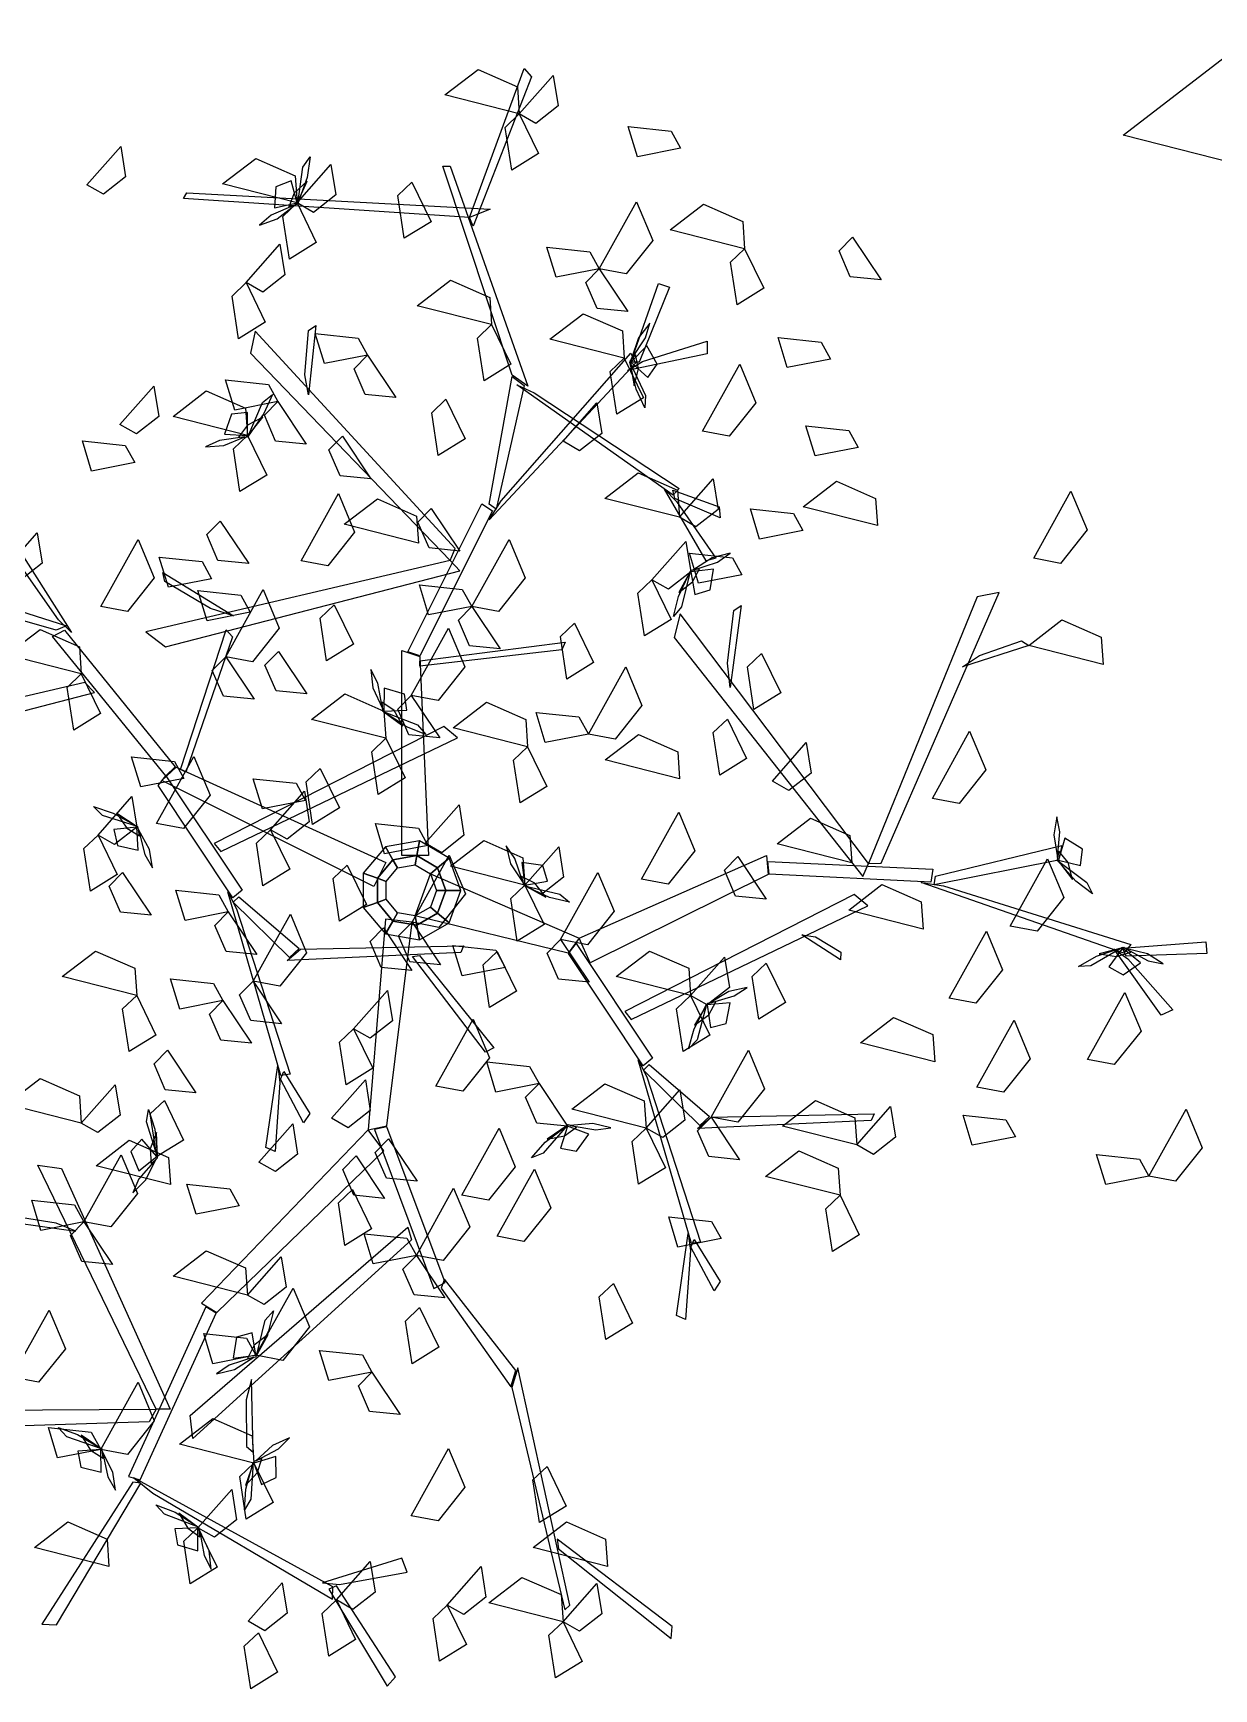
# Model space of a CAD drawing. Extents: x -1763 to 1877, y -723 to 1291.
# Drawn here: x 1120.5 to 1220.5, y 901.8 to 1042 of the extents above; entities that cross this region are included whole.
import ezdxf

# ---------------------------------------------------------------- set-up
doc = ezdxf.new("R2010")
doc.units = 0
doc.header["$MEASUREMENT"] = 0
doc.layers.get('0').update_dxf_attribs({"linetype": 'CONTINUOUS'})
doc.layers.add('LSTREEDC', color=3, linetype='CONTINUOUS')

# ---------------------------------------------------------------- blocks, each defined once
blk = doc.blocks.new('A3E24G')
at = {"color": 72, "linetype": 'Continuous'}
for points in [[(0.07795, 0.54775, 0.67745), (0.02546, 0.56109, 0.67039), (0.04889, 0.57912, 0.66733), (0.07659, 0.56692, 0.67239)], [(0.07795, 0.54775, 0.67745), (0.10184, 0.57483, 0.66011), (0.1053, 0.55334, 0.66135), (0.08965, 0.54107, 0.6719)], [(0.07795, 0.54775, 0.64245), (0.09152, 0.51986, 0.63531), (0.07259, 0.50814, 0.6607), (0.06801, 0.53823, 0.65679)], [(0.19175, 0.52352, 0.79743), (0.16131, 0.51754, 0.79029), (0.15483, 0.53884, 0.81568), (0.18509, 0.53556, 0.81177)], [(-0.22727, 0.49772, 0.90534), (-0.20338, 0.5248, 0.888), (-0.19992, 0.50332, 0.88924), (-0.21556, 0.49104, 0.89979)], [(-0.07893, 0.485, 0.67745), (-0.13142, 0.49834, 0.67039), (-0.10799, 0.51636, 0.66733), (-0.08028, 0.50417, 0.67239)], [(-0.07893, 0.485, 0.67745), (-0.05504, 0.51207, 0.66011), (-0.05158, 0.49059, 0.66135), (-0.06722, 0.47831, 0.6719)], [(0.00209, 0.49959, 0.72043), (0.01567, 0.4717, 0.71329), (-0.00326, 0.45998, 0.73868), (-0.00784, 0.49008, 0.73477)], [(-0.07893, 0.485, 0.67745), (-0.06536, 0.4571, 0.67031), (-0.08429, 0.44539, 0.6957), (-0.08886, 0.47548, 0.69179)], [(0.13438, 0.43846, 0.59345), (0.16071, 0.48578, 0.58639), (0.17214, 0.45852, 0.58333), (0.15326, 0.43486, 0.58839)], [(0.23697, 0.45264, 0.79043), (0.18449, 0.46599, 0.78337), (0.20792, 0.48401, 0.78031), (0.23562, 0.47182, 0.78537)], [(0.31313, 0.46077, 0.67143), (0.33319, 0.43074, 0.65409), (0.31154, 0.4329, 0.65533), (0.30368, 0.45116, 0.66588)], [(-0.11488, 0.42873, 0.83769), (-0.09099, 0.4558, 0.82035), (-0.08753, 0.43432, 0.82159), (-0.10317, 0.42204, 0.83214)], [(0.13438, 0.43846, 0.59345), (0.10394, 0.43247, 0.58631), (0.09746, 0.45377, 0.6117), (0.12773, 0.45049, 0.60779)], [(0.23697, 0.45264, 0.82543), (0.25055, 0.42475, 0.81829), (0.23162, 0.41304, 0.84368), (0.22704, 0.44313, 0.83977)], [(0.13438, 0.43846, 0.59345), (0.15444, 0.40843, 0.57611), (0.13279, 0.41058, 0.57735), (0.12493, 0.42885, 0.5879)], [(0.0584, 0.3991, 0.80345), (0.00592, 0.41244, 0.79639), (0.02934, 0.43046, 0.79333), (0.05705, 0.41827, 0.79839)], [(-0.11488, 0.42873, 0.75369), (-0.1013, 0.40083, 0.74655), (-0.12023, 0.38912, 0.77194), (-0.12481, 0.41921, 0.76803)], [(0.15201, 0.37543, 0.71245), (0.09953, 0.38878, 0.70539), (0.12296, 0.4068, 0.70233), (0.15066, 0.39461, 0.70739)], [(0.0584, 0.3991, 0.71245), (0.07198, 0.3712, 0.70531), (0.05305, 0.35949, 0.7307), (0.04847, 0.38958, 0.72679)], [(-0.02921, 0.37762, 0.86582), (-0.05965, 0.37163, 0.85869), (-0.06613, 0.39293, 0.88407), (-0.03587, 0.38966, 0.88016)], [(0.29752, 0.37473, 0.70643), (0.26708, 0.36874, 0.69929), (0.2606, 0.39004, 0.72468), (0.29087, 0.38677, 0.72077)], [(-0.02921, 0.37762, 0.86582), (-0.00915, 0.34759, 0.84848), (-0.03081, 0.34974, 0.84972), (-0.03867, 0.36801, 0.86027)], [(0.15201, 0.37543, 0.76845), (0.16559, 0.34754, 0.76131), (0.14666, 0.33583, 0.7867), (0.14208, 0.36592, 0.78279)], [(0.20718, 0.32395, 0.77643), (0.23351, 0.37127, 0.76937), (0.24493, 0.34401, 0.76631), (0.22606, 0.32035, 0.77137)], [(-0.09245, 0.34484, 0.59345), (-0.12289, 0.33886, 0.58631), (-0.12937, 0.36016, 0.6117), (-0.0991, 0.35688, 0.60779)], [(-0.20392, 0.32863, 0.80345), (-0.18003, 0.3557, 0.78611), (-0.17656, 0.33422, 0.78735), (-0.19221, 0.32195, 0.7979)], [(-0.11391, 0.32091, 0.80345), (-0.16639, 0.33426, 0.79639), (-0.14296, 0.35228, 0.79333), (-0.11526, 0.34008, 0.79839)], [(-0.09245, 0.34484, 0.59345), (-0.07239, 0.31482, 0.57611), (-0.09404, 0.31697, 0.57735), (-0.1019, 0.33523, 0.5879)], [(0.02605, 0.34643, 0.90069), (0.03963, 0.31853, 0.89355), (0.0207, 0.30682, 0.91894), (0.01612, 0.33691, 0.91503)], [(0.10881, 0.3168, 0.71245), (0.1327, 0.34387, 0.69511), (0.13616, 0.32239, 0.69635), (0.12051, 0.31012, 0.7069)], [(0.31707, 0.31249, 0.67143), (0.28663, 0.30651, 0.66429), (0.28015, 0.3278, 0.68968), (0.31041, 0.32453, 0.68577)], [(-0.11391, 0.32091, 0.80345), (-0.10033, 0.29302, 0.79631), (-0.11926, 0.2813, 0.8217), (-0.12384, 0.3114, 0.81779)], [(-0.04691, 0.32035, 0.67143), (-0.02685, 0.29032, 0.65409), (-0.04851, 0.29247, 0.65533), (-0.05637, 0.31074, 0.66588)], [(-0.19344, 0.30181, 0.41073), (-0.22387, 0.29583, 0.4036), (-0.23035, 0.31712, 0.42898), (-0.20009, 0.31385, 0.42508)], [(0.1909, 0.26317, 0.90534), (0.13841, 0.27652, 0.89828), (0.16184, 0.29454, 0.89522), (0.18955, 0.28234, 0.90028)], [(0.1909, 0.26317, 0.90534), (0.21479, 0.29025, 0.888), (0.21825, 0.26877, 0.88924), (0.2026, 0.25649, 0.89979)], [(0.33076, 0.25732, 0.75543), (0.27828, 0.27067, 0.74837), (0.30171, 0.28869, 0.74531), (0.32941, 0.2765, 0.75037)], [(0.44092, 0.23428, 0.84269), (0.46725, 0.2816, 0.83563), (0.47868, 0.25434, 0.83257), (0.4598, 0.23068, 0.83763)], [(-0.07602, 0.23257, 0.86582), (-0.04969, 0.27989, 0.85876), (-0.03826, 0.25263, 0.8557), (-0.05714, 0.22897, 0.86076)], [(0.00684, 0.24491, 0.79043), (-0.04565, 0.25825, 0.78337), (-0.02222, 0.27628, 0.78031), (0.00549, 0.26408, 0.78537)], [(0.01584, 0.26943, 0.67143), (0.0359, 0.2394, 0.65409), (0.01424, 0.24155, 0.65533), (0.00638, 0.25982, 0.66588)], [(0.27798, 0.25385, 0.70643), (0.24754, 0.24787, 0.69929), (0.24106, 0.26917, 0.72468), (0.27132, 0.26589, 0.72077)], [(-0.13312, 0.26055, 0.49429), (-0.11305, 0.23053, 0.47696), (-0.13471, 0.23268, 0.4782), (-0.14257, 0.25094, 0.48874)], [(-0.28609, 0.22525, 0.90534), (-0.2622, 0.25233, 0.888), (-0.25873, 0.23084, 0.88924), (-0.27438, 0.21857, 0.89979)], [(-0.21744, 0.2003, 0.62845), (-0.1911, 0.24763, 0.62139), (-0.17968, 0.22037, 0.61833), (-0.19856, 0.1967, 0.62339)], [(0.04437, 0.2003, 0.59345), (0.0707, 0.24763, 0.58639), (0.08213, 0.22037, 0.58333), (0.06325, 0.1967, 0.58839)], [(0.17156, 0.21907, 0.71245), (0.19545, 0.24614, 0.69511), (0.19891, 0.22466, 0.69635), (0.18327, 0.21239, 0.7069)], [(0.23495, 0.22262, 0.67143), (0.20451, 0.21663, 0.66429), (0.19803, 0.23793, 0.68968), (0.2283, 0.23466, 0.68577)], [(-0.13925, 0.21985, 0.68445), (-0.16969, 0.21387, 0.67731), (-0.17617, 0.23516, 0.7027), (-0.14591, 0.23189, 0.69879)], [(0.17156, 0.21907, 0.71245), (0.18513, 0.19117, 0.70531), (0.1662, 0.17946, 0.7307), (0.16162, 0.20955, 0.72679)], [(0.04437, 0.2003, 0.69845), (0.01393, 0.19432, 0.69131), (0.00745, 0.21562, 0.7167), (0.03771, 0.21234, 0.71279)], [(-0.11199, 0.19619, 0.62845), (-0.14243, 0.1902, 0.62131), (-0.14891, 0.2115, 0.6467), (-0.11865, 0.20823, 0.64279)], [(-0.12925, 0.16483, 0.79482), (-0.10292, 0.21215, 0.78776), (-0.09149, 0.18489, 0.7847), (-0.11037, 0.16123, 0.78976)], [(-0.05271, 0.20152, 0.90534), (-0.03914, 0.17362, 0.8982), (-0.05807, 0.16191, 0.92359), (-0.06265, 0.192, 0.91968)], [(0.04437, 0.2003, 0.59345), (0.06443, 0.17028, 0.57611), (0.04278, 0.17243, 0.57735), (0.03491, 0.1907, 0.5879)], [(0.48993, 0.15943, 0.92669), (0.43744, 0.17277, 0.91963), (0.46087, 0.19079, 0.91657), (0.48858, 0.1786, 0.92163)], [(0.11683, 0.18859, 0.90534), (0.13041, 0.1607, 0.8982), (0.11147, 0.14898, 0.92359), (0.1069, 0.17908, 0.91968)], [(-0.23118, 0.15271, 0.67745), (-0.28366, 0.16606, 0.67039), (-0.26023, 0.18408, 0.66733), (-0.23253, 0.17189, 0.67239)], [(0.00168, 0.13755, 0.71945), (0.02801, 0.18487, 0.71239), (0.03944, 0.15761, 0.70933), (0.02056, 0.13395, 0.71439)], [(-0.09211, 0.16859, 0.34773), (-0.07205, 0.13856, 0.3304), (-0.0937, 0.14071, 0.33164), (-0.10156, 0.15898, 0.34219)], [(0.2488, 0.16717, 0.79043), (0.26238, 0.13928, 0.78329), (0.24345, 0.12756, 0.80868), (0.23887, 0.15766, 0.80477)], [(-0.12925, 0.16483, 0.81582), (-0.10919, 0.1348, 0.79848), (-0.13085, 0.13695, 0.79972), (-0.13871, 0.15522, 0.81027)], [(0.12666, 0.11029, 0.62845), (0.153, 0.15761, 0.62139), (0.16442, 0.13035, 0.61833), (0.14554, 0.10669, 0.62339)], [(-0.23118, 0.15271, 0.67745), (-0.2176, 0.12482, 0.67031), (-0.23653, 0.11311, 0.6957), (-0.24111, 0.1432, 0.69179)], [(-0.01623, 0.10732, 0.90534), (-0.06872, 0.12066, 0.89828), (-0.04529, 0.13869, 0.89522), (-0.01759, 0.12649, 0.90028)], [(0.00168, 0.13755, 0.48145), (0.02174, 0.10753, 0.46411), (0.00008, 0.10968, 0.46535), (-0.00778, 0.12794, 0.4759)], [(0.08383, 0.10129, 0.80882), (0.03135, 0.11463, 0.80176), (0.05478, 0.13266, 0.7987), (0.08248, 0.12046, 0.80376)], [(0.12666, 0.11029, 0.44645), (0.09623, 0.10431, 0.43931), (0.08975, 0.1256, 0.4647), (0.12001, 0.12233, 0.46079)], [(-0.56888, 0.09357, 0.77382), (-0.62136, 0.10692, 0.76676), (-0.59793, 0.12494, 0.7637), (-0.57023, 0.11275, 0.76876)], [(0.22477, 0.12084, 0.80882), (0.23834, 0.09294, 0.80168), (0.21941, 0.08123, 0.82707), (0.21483, 0.11132, 0.82316)], [(0.36941, 0.06488, 0.86582), (0.39574, 0.1122, 0.85876), (0.40717, 0.08494, 0.8557), (0.38829, 0.06128, 0.86076)], [(0.1911, 0.07864, 0.67745), (0.13862, 0.09199, 0.67039), (0.16205, 0.11001, 0.66733), (0.18975, 0.09782, 0.67239)], [(-0.01623, 0.10732, 0.90534), (-0.00266, 0.07943, 0.8982), (-0.02159, 0.06771, 0.92359), (-0.02617, 0.09781, 0.91968)], [(0.25652, 0.07716, 0.79043), (0.28041, 0.10423, 0.77309), (0.28387, 0.08275, 0.77433), (0.26823, 0.07047, 0.78488)], [(0.08383, 0.10129, 0.73882), (0.09741, 0.0734, 0.73168), (0.07848, 0.06168, 0.75707), (0.0739, 0.09178, 0.75316)], [(-0.1588, 0.07891, 0.55845), (-0.18924, 0.07293, 0.55131), (-0.19572, 0.09423, 0.5767), (-0.16545, 0.09095, 0.57279)], [(-0.17801, 0.0472, 0.31273), (-0.15167, 0.09452, 0.30568), (-0.14025, 0.06726, 0.30262), (-0.15913, 0.0436, 0.30768)], [(-0.06265, 0.08602, 0.43173), (-0.04907, 0.05813, 0.4246), (-0.068, 0.04641, 0.44998), (-0.07258, 0.07651, 0.44608)], [(-0.0729, 0.06348, 0.62845), (-0.10334, 0.0575, 0.62131), (-0.10982, 0.0788, 0.6467), (-0.07956, 0.07552, 0.64279)], [(-0.09762, 0.04281, 0.43173), (-0.07373, 0.06989, 0.4144), (-0.07027, 0.04841, 0.41564), (-0.08592, 0.03613, 0.42619)], [(-0.21935, 0.03904, 0.64245), (-0.19546, 0.06612, 0.62511), (-0.19199, 0.04463, 0.62635), (-0.20764, 0.03236, 0.6369)], [(0.01154, 0.03325, 0.90534), (0.03543, 0.06033, 0.888), (0.03889, 0.03884, 0.88924), (0.02325, 0.02657, 0.89979)], [(0.16413, 0.00794, 0.70643), (0.19046, 0.05526, 0.69937), (0.20188, 0.028, 0.69631), (0.18301, 0.00434, 0.70137)], [(0.31249, 0.01949, 0.67745), (0.26, 0.03284, 0.67039), (0.28343, 0.05086, 0.66733), (0.31114, 0.03866, 0.67239)], [(0.01333, 0.03177, 0.34773), (-0.01711, 0.02578, 0.3406), (-0.02359, 0.04708, 0.36598), (0.00668, 0.04381, 0.36208)], [(-0.09762, 0.04281, 0.43173), (-0.08405, 0.01492, 0.4246), (-0.10298, 0.00321, 0.44998), (-0.10756, 0.0333, 0.44608)], [(-0.21935, 0.03904, 0.83845), (-0.20577, 0.01115, 0.83131), (-0.2247, -0.00057, 0.8567), (-0.22928, 0.02952, 0.85279)], [(0.08189, 0.00372, 0.43173), (0.0294, 0.01707, 0.42468), (0.05283, 0.03509, 0.42162), (0.08053, 0.02289, 0.42668)], [(0.08189, 0.00372, 0.43173), (0.10578, 0.0308, 0.4144), (0.10924, 0.00932, 0.41564), (0.09359, -0.00296, 0.42619)], [(0.00222, -0.02247, 0.31269), (0.02855, 0.02485, 0.30564), (0.03997, -0.00241, 0.30258), (0.02109, -0.02607, 0.30763)], [(0.23211, 0.02388, 0.69845), (0.25217, -0.00615, 0.68111), (0.23051, -0.004, 0.68235), (0.22265, 0.01427, 0.6929)], [(0.42444, -0.02513, 0.86582), (0.45078, 0.02219, 0.85876), (0.4622, -0.00507, 0.8557), (0.44332, -0.02873, 0.86076)], [(-0.0435, 0.01782, 0.90534), (-0.02992, -0.01007, 0.8982), (-0.04885, -0.02179, 0.92359), (-0.05343, 0.00831, 0.91968)], [(-0.20201, 0.01256, 0.59345), (-0.18194, -0.01747, 0.57611), (-0.2036, -0.01531, 0.57735), (-0.21146, 0.00295, 0.5879)], [(0.10712, -0.03476, 0.48145), (0.13345, 0.01256, 0.47439), (0.14488, -0.0147, 0.47133), (0.126, -0.03836, 0.47639)], [(0.08189, 0.00372, 0.43173), (0.09546, -0.02417, 0.4246), (0.07653, -0.03589, 0.44998), (0.07195, -0.00579, 0.44608)], [(0.3629, -0.02732, 0.80345), (0.31041, -0.01397, 0.79639), (0.33384, 0.00405, 0.79333), (0.36155, -0.00814, 0.79839)], [(-0.12742, -0.01522, 0.44645), (-0.15786, -0.0212, 0.43931), (-0.16434, 0.0001, 0.4647), (-0.13408, -0.00318, 0.46079)], [(-0.12742, -0.01522, 0.55845), (-0.10736, -0.04524, 0.54111), (-0.12902, -0.04309, 0.54235), (-0.13688, -0.02482, 0.5529)], [(-0.10997, -0.06402, 0.49429), (-0.08364, -0.01669, 0.48724), (-0.07221, -0.04396, 0.48417), (-0.09109, -0.06762, 0.48923)], [(0.00222, -0.02247, 0.27769), (0.02228, -0.0525, 0.26036), (0.00062, -0.05035, 0.2616), (-0.00724, -0.03208, 0.27215)], [(-0.01787, -0.02653, 0.59345), (0.00219, -0.05656, 0.57611), (-0.01946, -0.05441, 0.57735), (-0.02732, -0.03614, 0.5879)], [(0.38124, -0.07605, 0.86582), (0.40757, -0.02873, 0.85876), (0.419, -0.05599, 0.8557), (0.40012, -0.07965, 0.86076)], [(0.10712, -0.03476, 0.59345), (0.12718, -0.06479, 0.57611), (0.10553, -0.06264, 0.57735), (0.09766, -0.04437, 0.5879)], [(0.06803, -0.05431, 0.59345), (0.03759, -0.06029, 0.58631), (0.03111, -0.03899, 0.6117), (0.06137, -0.04227, 0.60779)], [(-0.19209, -0.07412, 0.71245), (-0.24457, -0.06078, 0.70539), (-0.22114, -0.04276, 0.70233), (-0.19344, -0.05495, 0.70739)], [(0.06234, -0.04309, 0.39673), (0.07592, -0.07098, 0.3896), (0.05698, -0.08269, 0.41498), (0.05241, -0.0526, 0.41108)], [(0.19882, -0.07412, 0.67745), (0.14633, -0.06078, 0.67039), (0.16976, -0.04276, 0.66733), (0.19747, -0.05495, 0.67239)], [(0.19882, -0.07412, 0.67745), (0.22271, -0.04705, 0.66011), (0.22617, -0.06853, 0.66135), (0.21053, -0.0808, 0.6719)], [(0.25222, -0.05125, 0.98469), (0.2658, -0.07914, 0.97755), (0.24687, -0.09086, 1.00294), (0.24229, -0.06076, 0.99903)], [(-0.1312, -0.07779, 0.80273), (-0.16164, -0.08378, 0.7956), (-0.16812, -0.06248, 0.82098), (-0.13785, -0.06576, 0.81708)], [(-0.10997, -0.06402, 0.49429), (-0.08991, -0.09404, 0.47696), (-0.11156, -0.09189, 0.4782), (-0.11943, -0.07362, 0.48874)], [(-0.03899, -0.09761, 0.39673), (-0.0151, -0.07053, 0.3794), (-0.01163, -0.09202, 0.38064), (-0.02728, -0.10429, 0.39119)], [(0.47896, -0.11926, 0.86582), (0.5053, -0.07194, 0.85876), (0.51672, -0.0992, 0.8557), (0.49784, -0.12286, 0.86076)], [(-0.19209, -0.07412, 0.64245), (-0.17851, -0.10202, 0.63531), (-0.19744, -0.11373, 0.6607), (-0.20202, -0.08364, 0.65679)], [(0.19882, -0.07412, 0.67745), (0.21239, -0.10202, 0.67031), (0.19346, -0.11373, 0.6957), (0.18888, -0.08364, 0.69179)], [(-0.1312, -0.07779, 0.34773), (-0.11114, -0.10782, 0.3304), (-0.13279, -0.10567, 0.33164), (-0.14066, -0.0874, 0.34219)], [(0.37113, -0.12093, 0.78245), (0.31864, -0.10759, 0.77539), (0.34207, -0.08956, 0.77233), (0.36977, -0.10176, 0.77739)], [(0.01913, -0.13808, 0.49429), (0.04546, -0.09076, 0.48724), (0.05689, -0.11802, 0.48417), (0.03801, -0.14169, 0.48923)], [(0.40078, -0.13881, 0.86582), (0.42712, -0.09149, 0.85876), (0.43854, -0.11875, 0.8557), (0.41966, -0.14241, 0.86076)], [(-0.03899, -0.09761, 0.39673), (-0.02541, -0.1255, 0.3896), (-0.04434, -0.13722, 0.41498), (-0.04892, -0.10712, 0.41108)], [(-0.17029, -0.11277, 0.83773), (-0.15023, -0.1428, 0.8204), (-0.17188, -0.14064, 0.82164), (-0.17975, -0.12238, 0.83219)], [(0.21323, -0.15997, 0.83839), (0.23957, -0.11265, 0.83134), (0.25099, -0.13991, 0.82828), (0.23211, -0.16357, 0.83333)], [(0.09185, -0.13631, 0.87339), (0.06141, -0.14229, 0.86626), (0.05493, -0.121, 0.89164), (0.08519, -0.12427, 0.88774)], [(-0.23118, -0.16414, 0.83845), (-0.28366, -0.15079, 0.83139), (-0.26023, -0.13277, 0.82833), (-0.23253, -0.14497, 0.83339)], [(-0.0546, -0.16075, 0.88739), (-0.03071, -0.13368, 0.87006), (-0.02724, -0.15516, 0.8713), (-0.04289, -0.16744, 0.88185)], [(-0.23118, -0.16414, 0.64245), (-0.20729, -0.13706, 0.62511), (-0.20382, -0.15854, 0.62635), (-0.21947, -0.17082, 0.6369)], [(0.09185, -0.13631, 0.83839), (0.11191, -0.16633, 0.82106), (0.09025, -0.16418, 0.8223), (0.08239, -0.14592, 0.83285)], [(0.16744, -0.16774, 0.67745), (0.11496, -0.15439, 0.67039), (0.13839, -0.13637, 0.66733), (0.16609, -0.14857, 0.67239)], [(0.16744, -0.16774, 0.67745), (0.19133, -0.14066, 0.66011), (0.1948, -0.16215, 0.66135), (0.17915, -0.17442, 0.6719)], [(-0.17254, -0.14819, 0.71245), (-0.15897, -0.17609, 0.70531), (-0.1779, -0.1878, 0.7307), (-0.18248, -0.15771, 0.72679)], [(0.31609, -0.17957, 0.78245), (0.26361, -0.16623, 0.77539), (0.28703, -0.1482, 0.77233), (0.31474, -0.1604, 0.77739)], [(0.31609, -0.17957, 0.80345), (0.33998, -0.15249, 0.78611), (0.34344, -0.17398, 0.78735), (0.3278, -0.18625, 0.7979)], [(0.52217, -0.20156, 0.86582), (0.5485, -0.15424, 0.85876), (0.55993, -0.1815, 0.8557), (0.54105, -0.20516, 0.86076)], [(0.21323, -0.15997, 0.83839), (0.2333, -0.19, 0.82106), (0.21164, -0.18784, 0.8223), (0.20378, -0.16958, 0.83285)], [(0.42804, -0.17378, 0.83082), (0.39761, -0.17977, 0.82369), (0.39113, -0.15847, 0.84907), (0.42139, -0.16175, 0.84516)], [(-0.10585, -0.19174, 0.43173), (-0.08196, -0.16466, 0.4144), (-0.0785, -0.18614, 0.41564), (-0.09414, -0.19842, 0.42619)], [(0.03733, -0.21501, 0.87339), (0.06366, -0.16769, 0.86634), (0.07508, -0.19495, 0.86328), (0.05621, -0.21861, 0.86833)], [(0.16744, -0.16774, 0.67745), (0.18102, -0.19563, 0.67031), (0.16209, -0.20735, 0.6957), (0.15751, -0.17725, 0.69179)], [(-0.01427, -0.17518, 0.55845), (0.00579, -0.20521, 0.54111), (-0.01586, -0.20306, 0.54235), (-0.02372, -0.18479, 0.5529)], [(-0.16827, -0.20756, 0.81039), (-0.22075, -0.19422, 0.80334), (-0.19733, -0.17619, 0.80028), (-0.16962, -0.18839, 0.80533)], [(0.30426, -0.21506, 0.80345), (0.25178, -0.20172, 0.79639), (0.2752, -0.18369, 0.79333), (0.30291, -0.19589, 0.79839)], [(-0.22927, -0.23382, 0.62845), (-0.20293, -0.1865, 0.62139), (-0.19151, -0.21376, 0.61833), (-0.21039, -0.23742, 0.62339)], [(0.52217, -0.20156, 0.86582), (0.49173, -0.20755, 0.85869), (0.48525, -0.18625, 0.88407), (0.51552, -0.18952, 0.88016)], [(-0.03725, -0.18723, 0.83839), (-0.01719, -0.21726, 0.82106), (-0.03885, -0.21511, 0.8223), (-0.04671, -0.19684, 0.83285)], [(0.06234, -0.24404, 0.49429), (0.08867, -0.19672, 0.48724), (0.1001, -0.22398, 0.48417), (0.08122, -0.24764, 0.48923)], [(-0.11971, -0.22251, 0.55845), (-0.15015, -0.22849, 0.55131), (-0.15663, -0.20719, 0.5767), (-0.12636, -0.21047, 0.57279)], [(0.00528, -0.25748, 0.62845), (0.03161, -0.21016, 0.62139), (0.04304, -0.23742, 0.61833), (0.02416, -0.26108, 0.62339)], [(-0.03984, -0.21095, 0.67745), (-0.02627, -0.23884, 0.67031), (-0.0452, -0.25055, 0.6957), (-0.04977, -0.22046, 0.69179)], [(0.30426, -0.21506, 0.80345), (0.31784, -0.24295, 0.79631), (0.29891, -0.25467, 0.8217), (0.29433, -0.22457, 0.81779)], [(-0.22927, -0.23382, 0.62845), (-0.2597, -0.23981, 0.62131), (-0.26618, -0.21851, 0.6467), (-0.23592, -0.22178, 0.64279)], [(0.22028, -0.24565, 0.71945), (0.18984, -0.25164, 0.71231), (0.18336, -0.23034, 0.7377), (0.21362, -0.23362, 0.73379)], [(-0.22927, -0.23382, 0.69845), (-0.2092, -0.26385, 0.68111), (-0.23086, -0.2617, 0.68235), (-0.23872, -0.24343, 0.6929)], [(0.00528, -0.25748, 0.55845), (-0.02516, -0.26347, 0.55131), (-0.03164, -0.24217, 0.5767), (-0.00138, -0.24545, 0.57279)], [(-0.11391, -0.28553, 0.67745), (-0.16639, -0.27219, 0.67039), (-0.14296, -0.25416, 0.66733), (-0.11526, -0.26636, 0.67239)], [(-0.11391, -0.28553, 0.80345), (-0.09002, -0.25845, 0.78611), (-0.08655, -0.27994, 0.78735), (-0.1022, -0.29221, 0.7979)], [(0.00528, -0.25748, 0.73345), (0.02534, -0.28751, 0.71611), (0.00368, -0.28536, 0.71735), (-0.00418, -0.26709, 0.7279)], [(0.1443, -0.2773, 0.80345), (0.15787, -0.30519, 0.79631), (0.13894, -0.31691, 0.8217), (0.13436, -0.28681, 0.81779)], [(-0.10788, -0.32795, 0.59345), (-0.08155, -0.28063, 0.58639), (-0.07012, -0.30789, 0.58333), (-0.089, -0.33155, 0.58839)], [(0.00759, -0.29426, 0.67745), (0.02117, -0.32215, 0.67031), (0.00224, -0.33387, 0.6957), (-0.00234, -0.30377, 0.69179)], [(-0.28019, -0.34338, 0.55845), (-0.25386, -0.29606, 0.55139), (-0.24243, -0.32332, 0.54833), (-0.26131, -0.34698, 0.55339)], [(-0.10788, -0.32795, 0.59345), (-0.13832, -0.33394, 0.58631), (-0.1448, -0.31264, 0.6117), (-0.11453, -0.31591, 0.60779)], [(-0.0261, -0.33978, 0.69845), (-0.05654, -0.34577, 0.69131), (-0.06302, -0.32447, 0.7167), (-0.03275, -0.32774, 0.71279)], [(-0.0261, -0.33978, 0.59345), (-0.00604, -0.36981, 0.57611), (-0.02769, -0.36766, 0.57735), (-0.03555, -0.34939, 0.5879)], [(-0.21744, -0.39431, 0.71945), (-0.1911, -0.34698, 0.71239), (-0.17968, -0.37424, 0.70933), (-0.19856, -0.39791, 0.71439)], [(-0.10935, -0.40396, 0.56545), (-0.16183, -0.39062, 0.55839), (-0.1384, -0.37259, 0.55533), (-0.1107, -0.38479, 0.56039)], [(-0.21744, -0.39431, 0.59345), (-0.24787, -0.40029, 0.58631), (-0.25435, -0.37899, 0.6117), (-0.22409, -0.38227, 0.60779)], [(0.00168, -0.44111, 0.71945), (0.02801, -0.39379, 0.71239), (0.03944, -0.42105, 0.70933), (0.02056, -0.44471, 0.71439)], [(-0.10935, -0.40396, 0.80345), (-0.09577, -0.43185, 0.79631), (-0.1147, -0.44357, 0.8217), (-0.11928, -0.41347, 0.81779)], [(0.09749, -0.40641, 0.67745), (0.11107, -0.4343, 0.67031), (0.09214, -0.44601, 0.6957), (0.08756, -0.41592, 0.69179)], [(-0.14888, -0.44961, 0.71245), (-0.12499, -0.42253, 0.69511), (-0.12153, -0.44402, 0.69635), (-0.13717, -0.45629, 0.7069)], [(-0.21163, -0.47687, 0.67745), (-0.26412, -0.46353, 0.67039), (-0.24069, -0.44551, 0.66733), (-0.21298, -0.4577, 0.67239)], [(0.14018, -0.47687, 0.67745), (0.0877, -0.46353, 0.67039), (0.11113, -0.44551, 0.66733), (0.13883, -0.4577, 0.67239)], [(-0.14888, -0.44961, 0.64245), (-0.13531, -0.47751, 0.63531), (-0.15424, -0.48922, 0.6607), (-0.15882, -0.45913, 0.65679)], [(-0.05116, -0.50054, 0.67745), (-0.02727, -0.47346, 0.66011), (-0.0238, -0.49494, 0.66135), (-0.03945, -0.50722, 0.6719)], [(0.02702, -0.50414, 0.67745), (0.05092, -0.47706, 0.66011), (0.05438, -0.49854, 0.66135), (0.03873, -0.51082, 0.6719)], [(0.10881, -0.51597, 0.67745), (0.05632, -0.50262, 0.67039), (0.07975, -0.4846, 0.66733), (0.10746, -0.49679, 0.67239)], [(-0.11334, -0.51557, 0.90534), (-0.08944, -0.48849, 0.888), (-0.08598, -0.50997, 0.88924), (-0.10163, -0.52225, 0.89979)], [(0.10881, -0.51597, 0.80345), (0.1327, -0.48889, 0.78611), (0.13616, -0.51037, 0.78735), (0.12051, -0.52265, 0.7979)], [(-0.05116, -0.50054, 0.67745), (-0.03758, -0.52843, 0.67031), (-0.05651, -0.54014, 0.6957), (-0.06109, -0.51005, 0.69179)], [(0.02702, -0.50414, 0.78245), (0.0406, -0.53203, 0.77531), (0.02167, -0.54374, 0.8007), (0.01709, -0.51365, 0.79679)], [(0.10881, -0.51597, 0.80345), (0.12238, -0.54386, 0.79631), (0.10345, -0.55557, 0.8217), (0.09887, -0.52548, 0.81779)], [(-0.10619, -0.52368, 0.64245), (-0.09262, -0.55157, 0.63531), (-0.11155, -0.56329, 0.6607), (-0.11613, -0.5332, 0.65679)]]:
    blk.add_3dface(points, dxfattribs=at)
at = {"color": 34, "linetype": 'Continuous'}
for points in [[(0.04288, 0.4747, 0.80086), (0.08134, 0.57984, 0.90601), (0.08646, 0.5738, 0.89996), (0.04545, 0.46866, 0.79482)], [(0.07279, 0.36351, 0.68968), (0.02408, 0.51095, 0.83712), (0.02921, 0.51095, 0.83712), (0.0839, 0.35566, 0.68182)], [(0.04288, 0.4747, 0.80086), (-0.15905, 0.48799, 0.87085), (-0.15676, 0.49196, 0.87314), (0.05745, 0.48059, 0.80094)], [(0.15654, 0.37257, 0.63053), (0.17619, 0.42812, 0.72674), (0.18388, 0.42555, 0.7223), (0.16252, 0.37257, 0.63053)], [(-0.07334, 0.36376, 0.62876), (-0.07077, 0.39507, 0.66607), (-0.06565, 0.39837, 0.67), (-0.07077, 0.34948, 0.61174)], [(0.03263, 0.24112, 0.53937), (-0.10837, 0.39442, 0.64672), (-0.11179, 0.37902, 0.63593), (0.02921, 0.23272, 0.53349)], [(0.16477, 0.37303, 0.62959), (0.21054, 0.38748, 0.61938), (0.21054, 0.37838, 0.61301), (0.15433, 0.36665, 0.62976)], [(0.0651, 0.27472, 0.5629), (0.15654, 0.37902, 0.63593), (0.15995, 0.37202, 0.63103), (0.05655, 0.26142, 0.55358)], [(0.05655, 0.27241, 0.56164), (0.07279, 0.3626, 0.69044), (0.08134, 0.35623, 0.68134), (0.06168, 0.26898, 0.55674)], [(0.08848, 0.35109, 0.68968), (0.19086, 0.28344, 0.78722), (0.18642, 0.27874, 0.78067), (0.07621, 0.35671, 0.67724)], [(-0.24733, 0.19081, 0.41935), (-0.30966, 0.27943, 0.53265), (-0.3012, 0.28088, 0.52932), (-0.23799, 0.18192, 0.4063)], [(0.18894, 0.27442, 0.77954), (0.21663, 0.23437, 0.77342), (0.20972, 0.23256, 0.76491), (0.18029, 0.28294, 0.77806)], [(0.18618, 0.28221, 0.78033), (0.21899, 0.27051, 0.88764), (0.21966, 0.26273, 0.88269), (0.1877, 0.27643, 0.78033)], [(-0.0007, 0.16831, 0.48839), (0.05143, 0.27262, 0.56143), (0.05912, 0.26772, 0.558), (0.00785, 0.16551, 0.48643)], [(0.02921, 0.23272, 0.53349), (-0.18556, 0.18246, 0.61258), (-0.17185, 0.17178, 0.60464), (0.03599, 0.2255, 0.52915)], [(-0.24881, 0.18346, 0.41446), (-0.36901, 0.218, 0.51113), (-0.35618, 0.22307, 0.50864), (-0.24166, 0.18659, 0.41335)], [(-0.14009, 0.1989, 0.60022), (-0.17232, 0.21788, 0.63153), (-0.17354, 0.22422, 0.63483), (-0.12372, 0.19358, 0.58594)], [(0.33336, 0.01931, 0.789), (0.41656, 0.21025, 0.89635), (0.40109, 0.20715, 0.88557), (0.32429, 0.01903, 0.78312)], [(0.2249, 0.1602, 0.84985), (0.22923, 0.19735, 0.88116), (0.23454, 0.20103, 0.88446), (0.22666, 0.14308, 0.83557)], [(0.32429, 0.01903, 0.78312), (0.19148, 0.19514, 0.86222), (0.18726, 0.17828, 0.85427), (0.32044, 0.00991, 0.77879)], [(-0.17146, 0.08092, 0.35959), (-0.25137, 0.17915, 0.4134), (-0.24308, 0.1836, 0.41087), (-0.16487, 0.08717, 0.35814)], [(-0.16111, 0.0853, 0.3552), (-0.12903, 0.1839, 0.36598), (-0.12454, 0.17879, 0.36157), (-0.15735, 0.08342, 0.35226)], [(0.40268, 0.16581, 0.87839), (0.43236, 0.17613, 0.91571), (0.43744, 0.17277, 0.91963), (0.39066, 0.15769, 0.86137)], [(0.00785, 0.16189, 0.48281), (0.11039, 0.17518, 0.4961), (0.10783, 0.16974, 0.49066), (0.00785, 0.15826, 0.47918)], [(-0.00497, 0.02472, 0.34564), (-0.00497, 0.16914, 0.49006), (0.00785, 0.16491, 0.48583), (0.01383, 0.02472, 0.34564)], [(-0.2286, 0.14675, 0.39715), (-0.44337, 0.09648, 0.47624), (-0.42966, 0.08581, 0.46829), (-0.22182, 0.13953, 0.39281)], [(-0.1327, 0.02733, 0.42767), (0.03436, 0.10762, 0.57104), (0.02469, 0.11563, 0.55663), (-0.13734, 0.03312, 0.41981)], [(-0.02471, 0.00277, 0.24393), (-0.17436, 0.07759, 0.36108), (-0.16424, 0.08686, 0.35765), (-0.01631, 0.01958, 0.24393)], [(-0.17146, 0.08092, 0.35959), (-0.11769, 0.00014, 0.45713), (-0.12432, -0.00534, 0.45255), (-0.17693, 0.07399, 0.35697)], [(0.00555, 0.02455, 0.1), (0.00739, 0.03496), (-0.01653, 0.03074), (-0.01124, 0.02159, 0.1)], [(0.02032, 0.01602, 0.1), (0.02842, 0.02282), (0.00739, 0.03496), (0.00555, 0.02455, 0.1)], [(-0.01124, 0.02159, 0.1), (-0.01653, 0.03074), (-0.03215, 0.01214), (-0.02221, 0.00852, 0.1)], [(0.37165, 0.01007, 0.81127), (0.46071, 0.03169, 0.94008), (0.45833, 0.0213, 0.93097), (0.37059, 0.004, 0.80637)], [(0.00439, 0.01797, 0.4), (0.00555, 0.02455, 0.1), (-0.01124, 0.02159, 0.1), (-0.00791, 0.01581, 0.4)], [(0.01521, 0.01173, 0.4), (0.02032, 0.01602, 0.1), (0.00555, 0.02455, 0.1), (0.00439, 0.01797, 0.4)], [(0.12024, -0.03381, 0.59527), (0.25232, 0.02459, 0.73969), (0.25364, 0.01116, 0.73546), (0.12784, -0.051, 0.59527)], [(-0.00791, 0.01581, 0.4), (-0.01124, 0.02159, 0.1), (-0.02221, 0.00852, 0.1), (-0.01594, 0.00624, 0.4)], [(0.02615, -0.00001, 0.1), (0.03673, -0.00001), (0.02842, 0.02282), (0.02032, 0.01602, 0.1)], [(0.2533, 0.02035, 0.73803), (0.36977, 0.01485, 0.81106), (0.3684, 0.00583, 0.80763), (0.25419, 0.0114, 0.73607)], [(0.01948, -0.00001, 0.4), (0.02615, -0.00001, 0.1), (0.02032, 0.01602, 0.1), (0.01521, 0.01173, 0.4)], [(-0.02221, 0.00852, 0.1), (-0.03215, 0.01214), (-0.03215, -0.01215), (-0.02221, -0.00853, 0.1)], [(0.01521, 0.01173, 0.4), (0.12024, -0.03381, 0.59527), (0.11232, -0.04432, 0.59009), (0.00439, -0.01799, 0.4)], [(-0.01594, 0.00624, 0.4), (-0.02221, 0.00852, 0.1), (-0.02221, -0.00853, 0.1), (-0.01594, -0.00625, 0.4)], [(0.37722, 0.00319, 0.81253), (0.50959, -0.03826, 0.88557), (0.50457, -0.04422, 0.88066), (0.3616, 0.00563, 0.80322)], [(-0.12172, -0.01303, 0.45909), (-0.08385, -0.12976, 0.55663), (-0.09026, -0.13067, 0.55009), (-0.12781, -0.001, 0.44665)], [(0.01521, -0.01174, 0.4), (0.02032, -0.01603, 0.1), (0.02615, -0.00001, 0.1), (0.01948, -0.00001, 0.4)], [(0.02032, -0.01603, 0.1), (0.02842, -0.02283), (0.03673, -0.00001), (0.02615, -0.00001, 0.1)], [(0.15694, -0.09115, 0.66153), (0.32399, -0.01086, 0.8049), (0.31432, -0.00285, 0.79049), (0.15229, -0.08536, 0.65367)], [(-0.12, -0.00445, 0.45728), (-0.07739, -0.04105, 0.60503), (-0.08432, -0.04733, 0.5946), (-0.12395, -0.00831, 0.45166)], [(-0.02221, -0.00853, 0.1), (-0.03215, -0.01215), (-0.01653, -0.03076), (-0.01124, -0.0216, 0.1)], [(-0.01594, -0.00625, 0.4), (-0.02221, -0.00853, 0.1), (-0.01124, -0.0216, 0.1), (-0.00791, -0.01582, 0.4)], [(0.00439, -0.01799, 0.4), (0.00555, -0.02456, 0.1), (0.02032, -0.01603, 0.1), (0.01521, -0.01174, 0.4)], [(-0.00791, -0.01582, 0.4), (-0.01124, -0.0216, 0.1), (0.00555, -0.02456, 0.1), (0.00439, -0.01799, 0.4)], [(0.00555, -0.02456, 0.1), (0.00739, -0.03497), (0.02842, -0.02283), (0.02032, -0.01603, 0.1)], [(-0.01645, -0.02032, 0.31335), (-0.02865, -0.169, 0.45286), (-0.01557, -0.16611, 0.44832), (0.00222, -0.02247, 0.31269)], [(-0.01124, -0.0216, 0.1), (-0.01653, -0.03076), (0.00739, -0.03497), (0.00555, -0.02456, 0.1)], [(0.28698, -0.03281, 0.77961), (0.30477, -0.04348, 0.82376), (0.30468, -0.04904, 0.82841), (0.27736, -0.03135, 0.75948)], [(0.11817, -0.03757, 0.59345), (0.17194, -0.11835, 0.69099), (0.16531, -0.12382, 0.68641), (0.11271, -0.04449, 0.59083)], [(0.50369, -0.04087, 0.88016), (0.56244, -0.03639, 0.97637), (0.5632, -0.04446, 0.97193), (0.5061, -0.04634, 0.88016)], [(-0.0764, -0.04149, 0.60453), (0.03865, -0.03911, 0.78511), (0.03658, -0.0438, 0.78511), (-0.08597, -0.0494, 0.59491)], [(0.50744, -0.04822, 0.87923), (0.53917, -0.08423, 0.86901), (0.53084, -0.08791, 0.86264), (0.49738, -0.04125, 0.8794)], [(0.0076, -0.04594, 0.74071), (0.06004, -0.11118, 0.86948), (0.05406, -0.11414, 0.86208), (0.00266, -0.04655, 0.73331)], [(0.16792, -0.13152, 0.69295), (0.20578, -0.24825, 0.79049), (0.19938, -0.24915, 0.78395), (0.16183, -0.11948, 0.68052)], [(-0.09098, -0.13562, 0.54896), (-0.0943, -0.18419, 0.54283), (-0.10083, -0.18131, 0.53432), (-0.09243, -0.12356, 0.54747)], [(0.16963, -0.12293, 0.69114), (0.21225, -0.15953, 0.8389), (0.20532, -0.16581, 0.82846), (0.16569, -0.12679, 0.68552)], [(-0.08827, -0.12781, 0.54975), (-0.06993, -0.15741, 0.65705), (-0.07425, -0.16391, 0.6521), (-0.09069, -0.13328, 0.54975)], [(0.21323, -0.15997, 0.83839), (0.32828, -0.1576, 1.01897), (0.32621, -0.16228, 1.01897), (0.20366, -0.16788, 0.82877)], [(-0.02865, -0.169, 0.45286), (-0.14634, -0.29128, 0.56649), (-0.13546, -0.29768, 0.56011), (-0.01776, -0.18365, 0.44838)], [(-0.02437, -0.1686, 0.45107), (0.0176, -0.28079, 0.51877), (0.0257, -0.27668, 0.51524), (-0.01562, -0.16673, 0.44891)], [(-0.17833, -0.36585, 0.58911), (-0.26186, -0.19376, 0.72443), (-0.24522, -0.1962, 0.71537), (-0.16852, -0.36587, 0.58457)], [(-0.24891, -0.23469, 0.69899), (-0.28306, -0.22925, 0.73339), (-0.28893, -0.23278, 0.73576), (-0.23508, -0.24032, 0.68233)], [(0.00189, -0.24656, 0.49843), (-0.15247, -0.38658, 0.60554), (-0.15442, -0.3705, 0.5954), (-0.00071, -0.23761, 0.49295)], [(0.19866, -0.2541, 0.78282), (0.19533, -0.30268, 0.7767), (0.1888, -0.29979, 0.76818), (0.1972, -0.24204, 0.78134)], [(0.20136, -0.24629, 0.78361), (0.21971, -0.27589, 0.89092), (0.21538, -0.28239, 0.88596), (0.19894, -0.25176, 0.78361)], [(0.0229, -0.28066, 0.51896), (0.07192, -0.35011, 0.65224), (0.07543, -0.33877, 0.64479), (0.02517, -0.27421, 0.51506)], [(-0.14319, -0.29366, 0.56402), (-0.19797, -0.41345, 0.60377), (-0.18952, -0.41573, 0.59949), (-0.13595, -0.2982, 0.56059)], [(0.07267, -0.35071, 0.65153), (0.10997, -0.50761, 0.79239), (0.11366, -0.50421, 0.79344), (0.07681, -0.3367, 0.64576)], [(-0.11471, -0.35948, 0.58739), (-0.11462, -0.39223, 0.62354), (-0.10979, -0.39623, 0.62718), (-0.11104, -0.34497, 0.57077)], [(-0.1832, -0.37489, 0.59249), (-0.38985, -0.38138, 0.70276), (-0.37928, -0.36703, 0.69587), (-0.17833, -0.36585, 0.58911)], [(-0.18067, -0.42512, 0.60174), (-0.0538, -0.50009, 0.65519), (-0.05364, -0.49121, 0.65278), (-0.19402, -0.41431, 0.59531)], [(-0.19482, -0.41739, 0.60278), (-0.25891, -0.5177, 0.70681), (-0.24876, -0.51817, 0.69715), (-0.18906, -0.41806, 0.59746)], [(0.10571, -0.4645, 0.75914), (0.18499, -0.52781, 0.87444), (0.18572, -0.5193, 0.86931), (0.10459, -0.45769, 0.75348)], [(-0.04885, -0.48972, 0.65173), (-0.00125, -0.48083, 0.64377), (-0.00508, -0.47107, 0.64009), (-0.06101, -0.48845, 0.6523)], [(-0.05651, -0.49291, 0.65174), (-0.01529, -0.5613, 0.73144), (-0.00939, -0.55468, 0.72882), (-0.05109, -0.4905, 0.65247)]]:
    blk.add_3dface(points, dxfattribs=at)
at = {"color": 210, "linetype": 'Continuous'}
for points in [[(-0.07843, 0.48465, 0.67853), (-0.07473, 0.5102, 0.67037), (-0.06958, 0.51742, 0.68405), (-0.0718, 0.50296, 0.68818)], [(-0.07893, 0.485, 0.67745), (-0.08315, 0.50062, 0.663), (-0.09386, 0.49639, 0.65511), (-0.09474, 0.48156, 0.66398)], [(-0.07895, 0.48398, 0.67851), (-0.07181, 0.50033, 0.69582), (-0.08085, 0.49191, 0.71229), (-0.08478, 0.48218, 0.70046)], [(-0.08034, 0.48353, 0.67657), (-0.09711, 0.47635, 0.67305), (-0.10536, 0.46934, 0.68495), (-0.09304, 0.47367, 0.69127)], [(0.15691, 0.37457, 0.62965), (0.16695, 0.38979, 0.62613), (0.16997, 0.40019, 0.63803), (0.16207, 0.38979, 0.64435)], [(0.15654, 0.37257, 0.63053), (0.16866, 0.36185, 0.61608), (0.17528, 0.37128, 0.6082), (0.16784, 0.38414, 0.61706)], [(0.15599, 0.37343, 0.63159), (0.15904, 0.35585, 0.6489), (0.16195, 0.36785, 0.66537), (0.15986, 0.37814, 0.65355)], [(0.15593, 0.37258, 0.63161), (0.16692, 0.34922, 0.62346), (0.16659, 0.34035, 0.63713), (0.16048, 0.35365, 0.64126)], [(-0.11352, 0.32044, 0.80453), (-0.10318, 0.34411, 0.79637), (-0.0963, 0.3497, 0.81005), (-0.10227, 0.33634, 0.81418)], [(-0.11391, 0.32091, 0.80345), (-0.11383, 0.3371, 0.789), (-0.12528, 0.33586, 0.78111), (-0.13006, 0.32179, 0.78998)], [(-0.11419, 0.31994, 0.80451), (-0.10298, 0.33381, 0.82182), (-0.11392, 0.32809, 0.83829), (-0.12029, 0.31974, 0.82646)], [(-0.11566, 0.31987, 0.80257), (-0.13373, 0.3174, 0.79905), (-0.14354, 0.31282, 0.81095), (-0.13051, 0.31372, 0.81727)], [(0.20045, 0.22599, 0.69547), (0.2178, 0.23161, 0.69195), (0.22666, 0.23784, 0.70386), (0.21399, 0.23466, 0.71017)], [(0.19845, 0.22505, 0.69743), (0.19243, 0.19994, 0.68928), (0.18665, 0.19322, 0.70295), (0.19017, 0.20742, 0.70708)], [(0.19902, 0.22567, 0.69742), (0.19043, 0.21003, 0.71473), (0.20019, 0.2176, 0.73119), (0.20499, 0.22693, 0.71937)], [(0.19891, 0.22466, 0.69635), (0.20169, 0.20872, 0.6819), (0.21274, 0.21195, 0.67402), (0.21497, 0.22664, 0.68289)], [(-0.0187, 0.1282, 0.8994), (-0.0219, 0.14615, 0.89588), (-0.02687, 0.15577, 0.90778), (-0.02544, 0.14279, 0.9141)], [(-0.01759, 0.12649, 0.90028), (-0.00141, 0.12707, 0.88583), (-0.00311, 0.13847, 0.87794), (-0.01737, 0.14267, 0.88681)], [(-0.01857, 0.12674, 0.90134), (-0.00425, 0.1161, 0.91865), (-0.01041, 0.1268, 0.93512), (-0.01901, 0.13282, 0.92329)], [(-0.01804, 0.12608, 0.90136), (0.00602, 0.11671, 0.8932), (0.01189, 0.11006, 0.90688), (-0.0017, 0.11549, 0.91101)], [(-0.19157, 0.04507, 0.62743), (-0.2162, 0.05284, 0.61928), (-0.22249, 0.05909, 0.63295), (-0.20857, 0.05457, 0.63708)], [(-0.191, 0.04445, 0.62742), (-0.20598, 0.05413, 0.64473), (-0.19913, 0.04385, 0.66119), (-0.19016, 0.03841, 0.64937)], [(0.45772, 0.02324, 0.9301), (0.45942, 0.0414, 0.92657), (0.45719, 0.052, 0.93848), (0.45511, 0.0391, 0.94479)], [(-0.19199, 0.04463, 0.62635), (-0.2081, 0.04299, 0.6119), (-0.20565, 0.03173, 0.60402), (-0.19115, 0.02848, 0.61289)], [(-0.19077, 0.043, 0.62547), (-0.1864, 0.0253, 0.62195), (-0.18081, 0.01602, 0.63386), (-0.18309, 0.02888, 0.64017)], [(0.45833, 0.0213, 0.93097), (0.47408, 0.01755, 0.91652), (0.47547, 0.02898, 0.90864), (0.46286, 0.03683, 0.91751)], [(0.08055, 0.00526, 0.43085), (0.07484, 0.02258, 0.42733), (0.06857, 0.0314, 0.43924), (0.07181, 0.01875, 0.44555)], [(0.45745, 0.0218, 0.93204), (0.46841, 0.00773, 0.94935), (0.46533, 0.01968, 0.96581), (0.45865, 0.02778, 0.95399)], [(0.45779, 0.02103, 0.93205), (0.47848, 0.00558, 0.9239), (0.48237, -0.00239, 0.93757), (0.47071, 0.00646, 0.9417)], [(0.08189, 0.00372, 0.43173), (0.09782, 0.00657, 0.41728), (0.09453, 0.01762, 0.4094), (0.07982, 0.01977, 0.41827)], [(0.08087, 0.00383, 0.4328), (0.09655, -0.00469, 0.45011), (0.08894, 0.00504, 0.46657), (0.07958, 0.00979, 0.45475)], [(0.0815, 0.00326, 0.43281), (0.10664, -0.00263, 0.42466), (0.11339, -0.00839, 0.43833), (0.09917, -0.00493, 0.44246)], [(0.50365, -0.04026, 0.88124), (0.48133, -0.05325, 0.87309), (0.47247, -0.05371, 0.88676), (0.48518, -0.04645, 0.89089)], [(0.50449, -0.04025, 0.88122), (0.48725, -0.04483, 0.89854), (0.49946, -0.04667, 0.915), (0.50953, -0.0437, 0.90318)], [(0.50369, -0.04087, 0.88016), (0.49407, -0.05389, 0.86571), (0.50404, -0.05965, 0.85783), (0.51621, -0.05111, 0.8667)], [(0.50571, -0.04106, 0.87928), (0.52176, -0.04974, 0.87576), (0.53238, -0.05184, 0.88767), (0.52133, -0.04487, 0.89398)], [(0.2121, -0.07952, 0.67102), (0.22961, -0.0744, 0.6675), (0.23864, -0.06843, 0.6794), (0.22589, -0.07125, 0.68572)], [(0.21067, -0.0798, 0.67296), (0.20162, -0.09518, 0.69027), (0.2116, -0.0879, 0.70674), (0.21667, -0.07871, 0.69492)], [(0.21007, -0.0804, 0.67298), (0.20334, -0.10533, 0.66483), (0.19736, -0.11188, 0.6785), (0.20129, -0.09778, 0.68263)], [(0.21053, -0.0808, 0.6719), (0.21284, -0.09682, 0.65745), (0.22399, -0.09391, 0.64957), (0.22663, -0.07928, 0.65843)], [(-0.1773, -0.18789, 0.73178), (-0.18516, -0.1633, 0.72362), (-0.18368, -0.15455, 0.7373), (-0.17935, -0.16853, 0.74143)], [(0.11168, -0.16577, 0.82214), (0.09476, -0.18528, 0.81398), (0.08652, -0.18857, 0.82766), (0.0962, -0.1776, 0.83179)], [(0.11247, -0.16549, 0.82212), (0.09763, -0.1754, 0.83943), (0.10979, -0.17319, 0.8559), (0.11835, -0.16712, 0.84407)], [(0.11191, -0.16633, 0.82106), (0.10701, -0.18176, 0.80661), (0.11832, -0.18399, 0.79872), (0.12707, -0.17198, 0.80759)], [(0.11389, -0.16586, 0.82018), (0.13188, -0.16889, 0.81665), (0.14261, -0.16744, 0.82856), (0.1299, -0.16442, 0.83488)], [(-0.17747, -0.18872, 0.73176), (-0.17821, -0.17089, 0.74907), (-0.18265, -0.18242, 0.76554), (-0.18192, -0.19289, 0.75371)], [(-0.1779, -0.1878, 0.7307), (-0.18853, -0.1756, 0.71625), (-0.19631, -0.18409, 0.70836), (-0.19061, -0.19781, 0.71723)], [(-0.17853, -0.18974, 0.72982), (-0.19046, -0.20353, 0.72629), (-0.19481, -0.21344, 0.7382), (-0.18562, -0.20416, 0.74452)], [(-0.10742, -0.32834, 0.59453), (-0.10133, -0.30325, 0.58637), (-0.09552, -0.29655, 0.60005), (-0.09909, -0.31074, 0.60418)], [(-0.10788, -0.32795, 0.59345), (-0.11061, -0.312, 0.579), (-0.12167, -0.3152, 0.57111), (-0.12394, -0.32989, 0.57998)], [(-0.10799, -0.32896, 0.59451), (-0.09935, -0.31335, 0.61182), (-0.10914, -0.32088, 0.62829), (-0.11397, -0.33021, 0.61646)], [(-0.10942, -0.32928, 0.59257), (-0.12679, -0.33484, 0.58905), (-0.13567, -0.34105, 0.60095), (-0.12299, -0.3379, 0.60727)], [(-0.217, -0.39388, 0.59453), (-0.2414, -0.38543, 0.58637), (-0.24752, -0.379, 0.60005), (-0.23373, -0.38391, 0.60418)], [(-0.21644, -0.39451, 0.59451), (-0.23116, -0.38442, 0.61182), (-0.22459, -0.39488, 0.62829), (-0.21577, -0.40058, 0.61646)], [(-0.10805, -0.40239, 0.80257), (-0.0919, -0.39392, 0.79905), (-0.08423, -0.38628, 0.81095), (-0.09618, -0.39156, 0.81727)], [(-0.21744, -0.39431, 0.59345), (-0.23358, -0.3955, 0.579), (-0.23144, -0.40682, 0.57111), (-0.21704, -0.41048, 0.57998)], [(-0.21626, -0.39597, 0.59257), (-0.21238, -0.41379, 0.58905), (-0.20705, -0.42321, 0.60095), (-0.20897, -0.4103, 0.60727)], [(-0.10935, -0.40396, 0.80345), (-0.10391, -0.41921, 0.789), (-0.09356, -0.41415, 0.78111), (-0.09386, -0.39929, 0.78998)], [(-0.10941, -0.40295, 0.80451), (-0.11523, -0.41981, 0.82182), (-0.10689, -0.41071, 0.83829), (-0.10374, -0.40069, 0.82646)], [(-0.10987, -0.40365, 0.80453), (-0.11155, -0.42942, 0.79637), (-0.11611, -0.43703, 0.81005), (-0.11504, -0.42243, 0.81418)], [(-0.14843, -0.4492, 0.64353), (-0.17255, -0.43998, 0.63537), (-0.17846, -0.43336, 0.64905), (-0.16484, -0.43871, 0.65318)], [(-0.1479, -0.44985, 0.64351), (-0.16228, -0.4393, 0.66082), (-0.15605, -0.44996, 0.67729), (-0.14742, -0.45594, 0.66546)], [(-0.14888, -0.44961, 0.64245), (-0.16505, -0.45029, 0.628), (-0.16328, -0.46167, 0.62011), (-0.149, -0.46579, 0.62898)], [(-0.14776, -0.45131, 0.64157), (-0.14445, -0.46925, 0.63805), (-0.13942, -0.47884, 0.64995), (-0.14093, -0.46586, 0.65627)]]:
    blk.add_3dface(points, dxfattribs=at)

msp = doc.modelspace()

# ---------------------------------------------------------------- block references
at = {"layer": 'LSTREEDC'}
for p, xscale, yscale, zscale in [((1511.02, 982.04), 480, 480, 720), ((1152.28, 969.44), 120, 120, 180)]:
    msp.add_blockref('A3E24G', p, dxfattribs=dict(at, xscale=xscale, yscale=yscale, zscale=zscale))

doc.saveas('drawing.dxf')
